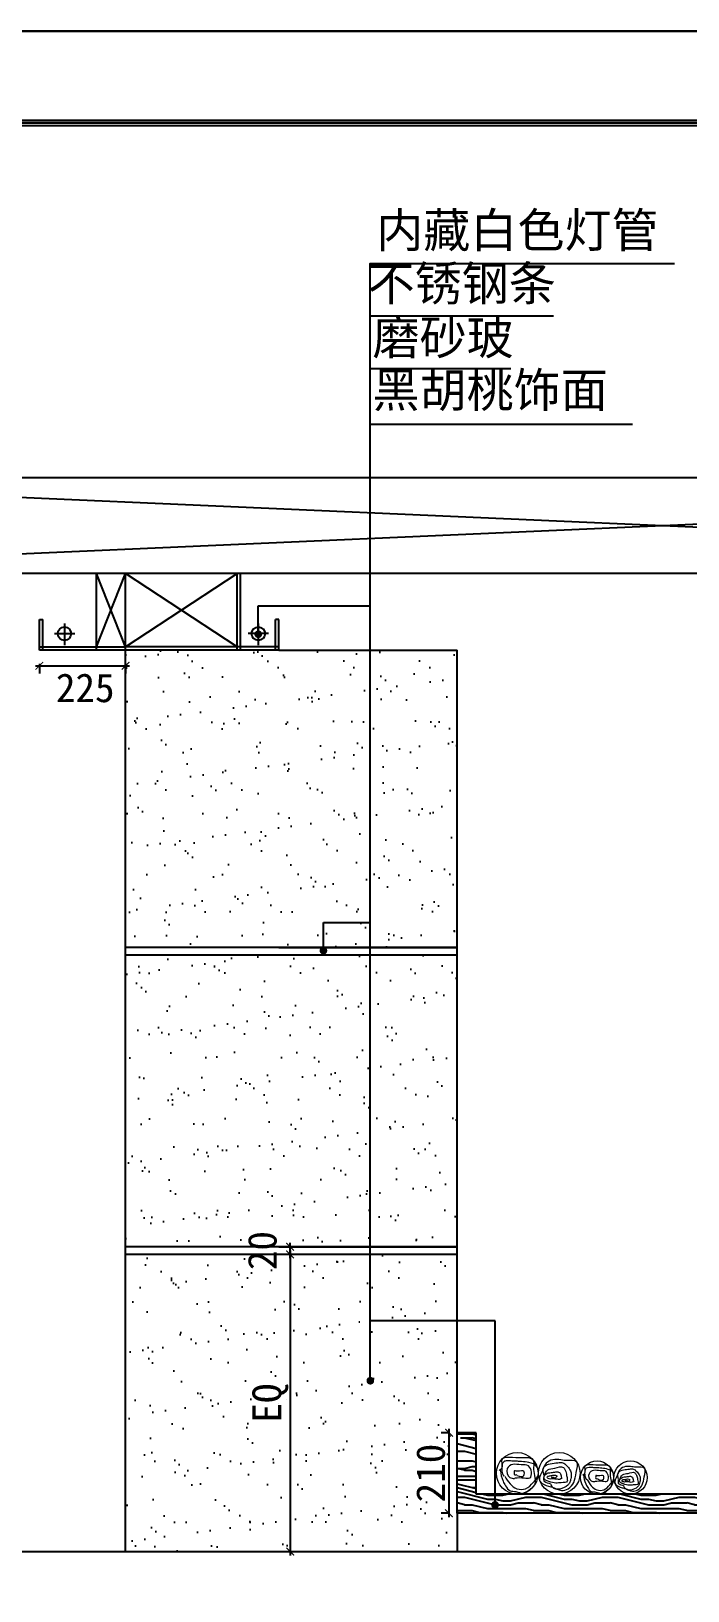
# Model space of a CAD drawing. Header units: millimetres. Extents: x 71641 to 191108, y -23091 to 29972.
# Drawn here: x 86896 to 88609, y -5205 to -1139 of the extents above; entities that cross this region are included whole.
import ezdxf

# ---------------------------------------------------------------- set-up
doc = ezdxf.new("R2010")
doc.units = ezdxf.units.MM
doc.layers.add('00', color=1, linetype='Continuous')
doc.layers.add('8', color=8, linetype='Continuous', lineweight=0)
doc.styles.add('30', font='SimSun.ttf', dxfattribs={"height": 75})
doc.dimstyles.new('30', dxfattribs={"dimscale": 0, "dimtxt": 90, "dimasz": 20, "dimexe": 20, "dimexo": 20, "dimgap": 10, "dimtad": 1, "dimdec": 0, "dimzin": 0, "dimdsep": 46, "dimtxsty": '30', "dimblk": 'ARCHTICK', "dimcen": 20, "dimdle": 10, "dimclrd": 8, "dimclre": 8, "dimclrt": 2, "dimadec": 0, "dimazin": 0, "dimtfac": 1, "dimtdec": 0, "dimtmove": 2, "dimatfit": 3, "dimldrblk": 'DOT', "dimfxl": 0, "dimtolj": 2, "dimtzin": 0, "dimlwd": -1, "dimarcsym": 0})

# ---------------------------------------------------------------- blocks, each defined once
blk = doc.blocks.new('rgregr')
at = {"layer": '8', "linetype": 'Continuous'}
for centre, radius in [((5142.6, 1802.8), 54.3), ((5252.1, 1802.8), 54.3), ((5350.8, 1791.9), 43.4), ((5438.4, 1791.9), 43.4)]:
    blk.add_circle(centre, radius, dxfattribs=at)
for points in [[(5098.1, 1811.9), (5105.6, 1782.2), (5112.1, 1770.3), (5124, 1757.3), (5139.2, 1755.2), (5157.5, 1750.6), (5172.4, 1757.4), (5179.5, 1763), (5189.3, 1775.1), (5188.4, 1796.8), (5186.2, 1817.8), (5184.5, 1837.2), (5156.5, 1843.2), (5120.8, 1843.8), (5103, 1839.9), (5102.2, 1816.3), (5095.4, 1810.3)], [(5110, 1795.7), (5141.9, 1762.7), (5164.6, 1762.7), (5184.6, 1778.9), (5196.4, 1795.3), (5194, 1820.1), (5173.2, 1830.8), (5153.8, 1833.5), (5143.5, 1834.1), (5132.7, 1834.6), (5116.5, 1835.1), (5107.3, 1833), (5102.9, 1824.3), (5102.9, 1808.1), (5104.6, 1801.1), (5107.8, 1795.2)], [(5208.4, 1809.7), (5201.8, 1782.2), (5224.6, 1769.2), (5234.9, 1766.5), (5258.1, 1758.4), (5275.4, 1762.7), (5290, 1778.9), (5296.5, 1804.9), (5297.6, 1832.4), (5270, 1836.2), (5251.6, 1838.4), (5230, 1836.8), (5215.4, 1825.4), (5209.5, 1813), (5208.4, 1810.8)], [(5136.5, 1790.8), (5160.8, 1790.8), (5175.4, 1790.8), (5172.1, 1822.2), (5152.7, 1824.9), (5131.1, 1826), (5116.5, 1815.1), (5123.5, 1791.9), (5135.4, 1789.2)], [(5141.9, 1797.3), (5160.2, 1797.3), (5160.2, 1808.1), (5142.9, 1808.1), (5134.8, 1808.1), (5134.8, 1806.5), (5134.8, 1799.5), (5142.9, 1799.5)], [(5212.7, 1794.1), (5222.4, 1811.9), (5240.3, 1816.2), (5263, 1817.8), (5266.2, 1814.1), (5267.9, 1810.8), (5271.6, 1796.8), (5273.3, 1787.1), (5273.3, 1782.2), (5257.6, 1778.4), (5243.5, 1777.3), (5225.1, 1781.6), (5212.2, 1790.9), (5219.7, 1802.2), (5227.8, 1804.3), (5240.8, 1806), (5250.5, 1806), (5256.5, 1798.9), (5257.6, 1793.5), (5258.7, 1790.3), (5256.5, 1788.1), (5244.6, 1787.6), (5233.8, 1788.1), (5221.3, 1791.4), (5221.3, 1794.1), (5224.6, 1795.7), (5232.7, 1797.3), (5238.1, 1797.9), (5245.7, 1796.2), (5240.8, 1789.8), (5233.8, 1790.3), (5232.2, 1793), (5236.5, 1793), (5239.7, 1791.4)], [(5315.2, 1799.2), (5321.2, 1775.5), (5326.4, 1765.9), (5335.9, 1755.6), (5348.1, 1753.8), (5362.7, 1750.2), (5374.7, 1755.7), (5380.3, 1760.1), (5388.2, 1769.8), (5387.4, 1787.1), (5385.7, 1804), (5384.4, 1819.5), (5361.9, 1824.3), (5333.3, 1824.7), (5319.1, 1821.6), (5318.5, 1802.7), (5313, 1797.9)], [(5324.7, 1786.3), (5350.2, 1759.9), (5368.4, 1759.9), (5384.4, 1772.9), (5393.8, 1786), (5392, 1805.8), (5375.3, 1814.4), (5359.7, 1816.5), (5351.5, 1816.9), (5342.9, 1817.4), (5329.9, 1817.8), (5322.5, 1816.1), (5319.1, 1809.2), (5319.1, 1796.2), (5320.4, 1790.6), (5323, 1785.8)], [(5345.9, 1782.4), (5365.4, 1782.4), (5377, 1782.4), (5374.4, 1807.4), (5358.9, 1809.6), (5341.6, 1810.5), (5329.9, 1801.8), (5335.5, 1783.2), (5345, 1781.1)], [(5352.9, 1787.6), (5367.6, 1787.6), (5367.6, 1796.2), (5353.8, 1796.2), (5347.3, 1796.2), (5347.3, 1794.9), (5347.3, 1789.3), (5353.8, 1789.3)], [(5403.4, 1797.5), (5398.2, 1775.5), (5416.4, 1765.1), (5424.6, 1762.9), (5443.2, 1756.4), (5457.1, 1759.9), (5468.7, 1772.9), (5473.9, 1793.6), (5474.8, 1815.6), (5452.7, 1818.7), (5438, 1820.4), (5420.7, 1819.1), (5409, 1810), (5404.3, 1800.1), (5403.4, 1798.4)], [(5409.6, 1785), (5417.4, 1799.2), (5431.7, 1802.7), (5449.8, 1804), (5452.4, 1801), (5453.7, 1798.4), (5456.8, 1787.1), (5458.1, 1779.3), (5458.1, 1775.5), (5445.5, 1772.4), (5434.3, 1771.6), (5419.6, 1775), (5409.2, 1782.5), (5415.2, 1791.4), (5421.7, 1793.2), (5432.1, 1794.5), (5439.9, 1794.5), (5444.6, 1788.9), (5445.5, 1784.5), (5446.4, 1781.9), (5444.6, 1780.2), (5435.1, 1779.8), (5426.5, 1780.2), (5416.5, 1782.8), (5416.5, 1785), (5419.1, 1786.3), (5425.6, 1787.6), (5429.9, 1788), (5436, 1786.7), (5432.1, 1781.5), (5426.5, 1781.9), (5425.2, 1784.1), (5428.6, 1784.1), (5431.2, 1782.8)]]:
    blk.add_spline(points, degree=3, dxfattribs=at)
at = {"layer": '8', "linetype": 'Continuous', "end_tangent": (0.20766, 0.978201)}
for points in [[(5212.7, 1796.8), (5212.2, 1819.2), (5228.9, 1827.6), (5248.4, 1830.3), (5261.9, 1830.3), (5270.6, 1823.8), (5280.3, 1811.9), (5283.5, 1801.6), (5282.4, 1788.7), (5279.7, 1779.5), (5274.3, 1771.9), (5235, 1766.5), (5230, 1774.1), (5214.3, 1780.6), (5212.7, 1794.1)], [(5406.9, 1787.1), (5406.5, 1805.1), (5419.9, 1811.8), (5435.4, 1813.9), (5446.2, 1813.9), (5453.2, 1808.7), (5461, 1799.2), (5463.6, 1791), (5462.7, 1780.6), (5460.5, 1773.3), (5456.2, 1767.2), (5424.7, 1762.9), (5420.7, 1769), (5408.2, 1774.2), (5406.9, 1785)]]:
    blk.add_spline(points, degree=3, dxfattribs=at)
blk = doc.blocks.new('_ARCHTICK')
at = {"color": 0, "linetype": 'ByBlock', "const_width": 0.15}
blk.add_lwpolyline([(-0.5, -0.5), (0.5, 0.5)], dxfattribs=at)
blk = doc.blocks.new('*D133')
at = {"color": 8, "lineweight": -2}
for p, q in [((87555.2, -4327.8), (87552.2, -4327.8)), ((87555.2, -5102.8), (87552.2, -5102.8))]:
    blk.add_line(p, q, dxfattribs=at)
at = {"color": 8}
blk.add_line((87572.2, -4317.8), (87572.2, -5112.8), dxfattribs=at)
at = {"layer": 'Defpoints', "color": 0}
for p in [(87575.2, -4327.8), (87572.2, -5102.8), (87575.2, -5102.8)]:
    blk.add_point(p, dxfattribs=at)
at = {"color": 8, "xscale": 20, "yscale": 20, "zscale": 20}
for p, rotation in [((87572.2, -4327.8), 90), ((87572.2, -5102.8), 270)]:
    blk.add_blockref('_ARCHTICK', p, dxfattribs=dict(at, rotation=rotation))
at = {"color": 2, "insert": (87520.6, -4715.3), "char_height": 75, "attachment_point": 5, "rotation": 90, "style": '30'}
blk.add_mtext('\\A2;EQ', dxfattribs=at)
blk = doc.blocks.new('_Dot')
at = {"color": 0, "linetype": 'ByBlock', "lineweight": -2}
blk.add_line((-0.5, 0), (-1, 0), dxfattribs=at)
at = {"color": 0, "linetype": 'ByBlock', "const_width": 0.5}
blk.add_lwpolyline([(-0.25, 0, 1), (0.25, 0, 1)], format="xyb", close=True, dxfattribs=at)
blk = doc.blocks.new('DOT')
at = {"color": 0, "linetype": 'ByBlock'}
blk.add_line((-0.5, 0), (-1, 0), dxfattribs=at)
at = {"color": 0, "linetype": 'ByBlock', "const_width": 0.5}
blk.add_lwpolyline([(-0.25, 0, 1), (0.25, 0, 1)], format="xyb", close=True, dxfattribs=at)
blk = doc.blocks.new('*D134')
at = {"color": 8, "lineweight": -2}
for p, q in [((87577.8, -4307.8), (87552.2, -4307.8)), ((87555.2, -4327.8), (87552.2, -4327.8))]:
    blk.add_line(p, q, dxfattribs=at)
at = {"color": 8}
blk.add_line((87572.2, -4337.8), (87572.2, -4297.8), dxfattribs=at)
at = {"layer": 'Defpoints', "color": 0}
for p in [(87572.2, -4307.8), (87597.8, -4307.8), (87575.2, -4327.8)]:
    blk.add_point(p, dxfattribs=at)
at = {"color": 8, "xscale": 20, "yscale": 20, "zscale": 20}
for p, rotation in [((87572.2, -4307.8), 90), ((87572.2, -4327.8), 270)]:
    blk.add_blockref('_ARCHTICK', p, dxfattribs=dict(at, rotation=rotation))
at = {"color": 2, "insert": (87499.7, -4317.8), "char_height": 75, "attachment_point": 5, "rotation": 90, "style": '30'}
blk.add_mtext('\\A2;20', dxfattribs=at)
blk = doc.blocks.new('*D140')
at = {"color": 8, "lineweight": -2}
for p, q in [((87987.7, -4792.8), (87966.4, -4792.8)), ((87987.7, -5002.8), (87966.4, -5002.8))]:
    blk.add_line(p, q, dxfattribs=at)
at = {"color": 8}
blk.add_line((87986.4, -4782.8), (87986.4, -5012.8), dxfattribs=at)
at = {"layer": 'Defpoints', "color": 0}
for p in [(88007.7, -4792.8), (87986.4, -5002.8), (88007.7, -5002.8)]:
    blk.add_point(p, dxfattribs=at)
at = {"color": 8, "xscale": 20, "yscale": 20, "zscale": 20}
for p, rotation in [((87986.4, -4792.8), 90), ((87986.4, -5002.8), 270)]:
    blk.add_blockref('_ARCHTICK', p, dxfattribs=dict(at, rotation=rotation))
at = {"color": 2, "insert": (87938.9, -4897.8), "char_height": 75, "attachment_point": 5, "rotation": 90, "style": '30'}
blk.add_mtext('\\A2;210', dxfattribs=at)
blk = doc.blocks.new('*D145')
at = {"color": 8}
blk.add_line((86907.7, -2793.3), (87152.7, -2793.3), dxfattribs=at)
at = {"color": 8, "lineweight": -2}
for p, q in [((86917.7, -2788.1), (86917.7, -2813.3)), ((87142.7, -2788.1), (87142.7, -2813.3))]:
    blk.add_line(p, q, dxfattribs=at)
at = {"layer": 'Defpoints', "color": 0}
for p in [(86917.7, -2768.1), (87142.7, -2768.1), (87142.7, -2793.3)]:
    blk.add_point(p, dxfattribs=at)
at = {"color": 8, "xscale": 20, "yscale": 20, "zscale": 20, "rotation": 180}
blk.add_blockref('_ARCHTICK', (86917.7, -2793.3), dxfattribs=at)
at = {"color": 8, "xscale": 20, "yscale": 20, "zscale": 20}
blk.add_blockref('_ARCHTICK', (87142.7, -2793.3), dxfattribs=at)
at = {"color": 2, "insert": (87037.4, -2851.1), "char_height": 75, "attachment_point": 5, "style": '30'}
blk.add_mtext('\\A2;225', dxfattribs=at)

msp = doc.modelspace()

# ---------------------------------------------------------------- hatches: boundary and pattern name
h = msp.add_hatch()
h.set_pattern_fill('AR-SAND', color=212, scale=2.5, style=0)
h.set_pattern_definition([(37.5, (-18013.31, 1959.21), (-4.00008, 122.35331), [0, -96.52, 0, -107.95, 0, -103.1875]), (7.5, (-18013.31, 1959.21), (112.38082, 179.20628), [0, -52.07, 0, -86.995, 0, -33.3375]), (327.5, (-18091.42, 1959.21), (197.74809, 0.3593), [0, -31.75, 0, -114.3, 0, -149.225]), (317.5, (-18091.42, 1959.21), (190.8891, 55.73233), [0, -15.875, 0, -74.93, 0, -85.725])])
h.paths.add_polyline_path([(88007.7, -3527.8), (88007.7, -2752.8), (87542.4, -2752.8), (87142.7, -2752.8), (87142.7, -3527.8)])
h.paths.add_polyline_path([(88007.7, -4307.8), (88007.7, -3547.8), (87142.7, -3547.8), (87142.7, -4307.8)])
h.paths.add_polyline_path([(87142.7, -4327.8), (87142.7, -5102.8), (88007.7, -5102.8), (88007.7, -4995.8), (88007.7, -4792.8), (88007.7, -4327.8)])
h.paths.add_polyline_path([(87443.5, -4384.5), (87443.5, -4251.1), (87556, -4251.1), (87556, -4384.5)], flags=9)
h.paths.add_polyline_path([(87460.2, -4784.1), (87460.2, -4646.6), (87581, -4646.6), (87581, -4784.1)], flags=24)
h = msp.add_hatch()
h.set_pattern_fill('PANEL', color=42, scale=200, style=0, pattern_type=2)
h.set_pattern_definition([(0, (-18013.31, 1959.21), (0, 200), [40, -60, 20, -80]), (0, (-17873.31, 1964.21), (0, 200), [40, -160]), (0, (-17893.31, 1974.21), (0, 200), [20, -180]), (0, (-18003.31, 1979.21), (0, 200), [10, -140, 10, -40]), (0, (-17933.31, 1989.21), (0, 200), [40, -60, 10, -90]), (0, (-17983.31, 1994.21), (0, 200), [30, -170]), (0, (-17933.31, 1999.21), (0, 200), [60, -140]), (0, (-17993.31, 2004.21), (0, 200), [40, -160]), (0, (-17913.31, 2009.21), (0, 200), [100, -100]), (0, (-17973.31, 2019.21), (0, 200), [20, -60, 40, -80]), (0, (-17833.31, 2024.21), (0, 200), [40, -160]), (0, (-17873.31, 2029.21), (0, 200), [20, -180]), (0, (-17913.31, 2034.21), (0, 200), [20, -180]), (0, (-18013.31, 2039.21), (0, 200), [40, -160]), (0, (-17913.31, 2044.21), (0, 200), [40, -160]), (0, (-17913.31, 2054.21), (0, 200), [40, -40, 40, -80]), (0, (-17953.31, 2064.21), (0, 200), [20, -100, 40, -40]), (0, (-17913.31, 2069.21), (0, 200), [60, -140]), (0, (-17913.31, 2079.21), (0, 200), [40, -160]), (0, (-17993.31, 2084.21), (0, 200), [60, -80, 20, -40]), (0, (-17993.31, 2094.21), (0, 200), [100, -100]), (0, (-17873.31, 2099.21), (0, 200), [20, -180]), (0, (-17933.31, 2104.21), (0, 200), [40, -160]), (0, (-17973.31, 2109.21), (0, 200), [20, -80, 20, -80]), (0, (-17993.31, 2114.21), (0, 200), [20, -60, 40, -80]), (0, (-17953.31, 2119.21), (0, 200), [20, -100, 20, -60]), (0, (-17913.31, 2124.21), (0, 200), [60, -140]), (0, (-17993.31, 2134.21), (0, 200), [40, -160]), (0, (-17893.31, 2139.21), (0, 200), [20, -180]), (0, (-17853.31, 2144.21), (0, 200), [20, -180]), (14.036243, (-17873.313, 1974.21), (200, -7e-09), [20.6, -804.0211]), (14.036243, (-17853.313, 2019.21), (200, -7e-09), [20.6, -804.0211]), (14.036243, (-17873.313, 2139.21), (200, -7e-09), [20.6, -804.0211]), (14.036243, (-17933.313, 2064.21), (200, -7e-09), [20.6, -804.0211]), (14.036243, (-17893.313, 2094.21), (200, -7e-09), [20.6, -804.0211]), (14.036243, (-17873.313, 2079.21), (200, -7e-09), [20.6, -804.0211]), (14.036243, (-17973.313, 2114.21), (200, -7e-09), [20.6, -804.0211]), (14.036243, (-17893.313, 2104.21), (200, -7e-09), [20.6, -804.0211]), (14.036243, (-17853.313, 2029.21), (200, -7e-09), [41.2, -783.4211]), (14.036243, (-17873.313, 2044.21), (200, -7e-09), [41.2, -783.4211]), (14.036243, (-17873.313, 2054.21), (200, -7e-09), [41.2, -783.4211]), (165.963757, (-17933.313, 1989.21), (-200, -7e-09), [20.6, -41.2, 20.6, -742.2211]), (165.963757, (-17973.313, 2019.21), (-200, -7e-09), [20.6, -804.0211]), (165.963757, (-17973.313, 2109.21), (-200, -7e-09), [41.2, -783.4211]), (194.036243, (-17873.313, 1964.21), (-200, 7e-09), [20.6, -804.0211]), (345.963757, (-17833.313, 1964.21), (200, 7e-09), [20.6, -804.0211]), (345.963757, (-17893.313, 2034.21), (200, 7e-09), [20.6, -804.0211]), (345.963757, (-17853.313, 2069.21), (200, 7e-09), [20.6, -804.0211]), (345.963757, (-17933.313, 2084.21), (200, 7e-09), [20.6, -804.0211]), (345.963757, (-17953.313, 2109.21), (200, 7e-09), [20.6, -804.0211]), (345.963757, (-17933.313, 2119.21), (200, 7e-09), [20.6, -804.0211]), (345.963757, (-17933.313, 2084.21), (200, 7e-09), [20.6, -804.0211]), (345.963757, (-17873.313, 2114.21), (200, 7e-09), [82.4, -742.2211]), (345.963757, (-17993.313, 1979.21), (200, 7e-09), [82.4, -742.2211]), (345.963757, (-17973.313, 1994.21), (200, 7e-09), [82.4, -742.2211]), (345.963757, (-17953.313, 2004.21), (200, 7e-09), [20.6, -41.2, 41.2, -721.6211]), (345.963757, (-17953.313, 2019.21), (200, 7e-09), [41.2, -41.2, 41.2, -701.0211]), (345.963757, (-17973.313, 2039.21), (200, 7e-09), [82.4, -742.2211]), (345.963757, (-17993.313, 2054.21), (200, 7e-09), [82.4, -742.2211]), (345.963757, (-17993.313, 2064.21), (200, 7e-09), [82.4, -742.2211]), (345.963757, (-17853.313, 2124.21), (200, 7e-09), [20.6, -804.0211]), (345.96377, (-17833.313, 2144.21), (200, 3.8e-05), [41.2, -783.4211]), (345.96377, (-17953.313, 2134.21), (200, 3.8e-05), [41.2, -783.4211]), (345.96376, (-17973.313, 1959.21), (200, 3e-06), [82.4, -742.2211]), (345.96376, (-17853.313, 2099.21), (200, 3e-06), [61.8, -762.8211]), (345.96376, (-17833.313, 2084.21), (200, 3e-06), [123.6, -701.0211])])
h.paths.add_polyline_path([(89207.7, -5002.8), (89207.7, -5102.8), (89257.7, -5102.8), (89257.7, -5002.8), (89257.7, -4952.8), (88057.7, -4952.8), (88057.7, -4792.8), (88007.7, -4792.8), (88007.7, -5002.8)])

# ---------------------------------------------------------------- linework, layer by layer
at = {"color": 3, "lineweight": -2}
msp.add_line((95301.8, -1371.3), (83820.3, -1371.3), dxfattribs=at)
for p, q in [((91372.7, -2302.8), (85542.7, -2302.8)), ((87142.7, -5102.8), (85542.7, -5102.8)), ((91372.7, -5102.8), (87142.7, -5102.8))]:
    msp.add_line(p, q)
at = {"color": 8}
for p, q in [((85692.7, -2552.8), (91372.7, -2302.8)), ((91372.7, -2552.8), (85692.7, -2302.8)), ((87433.4, -2743.8), (87142.7, -2552.8)), ((87142.7, -2743.8), (87433.4, -2552.8))]:
    msp.add_line(p, q, dxfattribs=at)
at = {"color": 3}
for p, q in [((91372.7, -2552.8), (85692.7, -2552.8)), ((87066.9, -2752.8), (87066.9, -2552.8)), ((87442.4, -2752.8), (87442.4, -2552.8)), ((86917.7, -2752.8), (86917.7, -2672.8)), ((86917.7, -2752.8), (86917.7, -2672.8)), ((86917.7, -2672.8), (86926.7, -2672.8)), ((87542.4, -2672.8), (87533.4, -2672.8)), ((87542.4, -2752.8), (87542.4, -2672.8)), ((87142.7, -2752.8), (86917.7, -2752.8)), ((87542.4, -2752.8), (87142.7, -2752.8)), ((88007.7, -5002.8), (88007.7, -4792.8)), ((88057.7, -4792.8), (88007.7, -4792.8)), ((88057.7, -4952.8), (88057.7, -4792.8)), ((89257.7, -4952.8), (88057.7, -4952.8)), ((89207.7, -5002.8), (88007.7, -5002.8))]:
    msp.add_line(p, q, dxfattribs=at)
at = {"color": 11}
for p, q in [((87142.7, -2743.8), (87066.9, -2552.8)), ((87066.9, -2743.8), (87142.7, -2552.8)), ((87433.4, -2752.8), (87433.4, -2552.8)), ((86926.7, -2752.8), (86926.7, -2672.8)), ((87533.4, -2752.8), (87533.4, -2672.8)), ((86917.7, -2743.8), (87142.7, -2743.8)), ((87542.4, -2743.8), (87142.7, -2743.8))]:
    msp.add_line(p, q, dxfattribs=at)
at = {"color": 0}
msp.add_line((87142.7, -5102.8), (87142.7, -2552.8), dxfattribs=at)
at = {"color": 4}
for p, q in [((86983.2, -2682.8), (86983.2, -2739.1)), ((87488.9, -2682.8), (87488.9, -2739.1)), ((86957, -2708.8), (87009.9, -2708.8)), ((87515.2, -2708.8), (87462.3, -2708.8)), ((87542.4, -2752.8), (88007.7, -2752.8)), ((88007.7, -4792.8), (88007.7, -2752.8)), ((88007.7, -3527.8), (87142.7, -3527.8)), ((87542.4, -3527.8), (88007.7, -3527.8)), ((88007.7, -3547.8), (87142.7, -3547.8)), ((88007.7, -4307.8), (87142.7, -4307.8)), ((87542.4, -4307.8), (88007.7, -4307.8)), ((88007.7, -4327.8), (87142.7, -4327.8)), ((88007.7, -4995.8), (88007.7, -5102.8))]:
    msp.add_line(p, q, dxfattribs=at)
at = {"color": 3, "lineweight": -2}
for points in [[(83820.3, -1371.3), (95301.8, -1371.3), (95301.8, -9390.9), (83820.3, -9390.9)], [(83826.8, -1377.8), (95295.3, -1377.8), (95295.3, -9384.4), (83826.8, -9384.4)], [(83833.3, -1384.3), (95288.8, -1384.3), (95288.8, -9377.9), (83833.3, -9377.9)]]:
    msp.add_lwpolyline(points, close=True, dxfattribs=at)
at = {"color": 8}
for points in [[(87781.2, -1889.3), (87781.2, -1744), (88574.7, -1744)], [(87781.2, -2026.3), (87781.2, -1881.1), (88259.3, -1881.1)], [(87781.2, -2163.4), (87781.2, -2018.1), (88147.5, -2018.1)]]:
    msp.add_lwpolyline(points, dxfattribs=at)
at = {"color": 4}
for centre in [(86983.2, -2709.4), (87489, -2709.4)]:
    msp.add_circle(centre, 17.5, dxfattribs=at)
at = {"layer": '00', "color": 8, "lineweight": -2}
for points in [[(71641.1, 13002.6), (91552.2, 13002.6), (91552.2, -1138.7), (71641.1, -1138.7)], [(83587.7, -1138.7), (95534.4, -1138.7), (95534.4, -9623.5), (83587.7, -9623.5)]]:
    msp.add_lwpolyline(points, close=True, dxfattribs=at)

# ---------------------------------------------------------------- block references
msp.add_blockref('rgregr', (83021.8, -6701.3))

# ---------------------------------------------------------------- texts
at = {"color": 2, "char_height": 90, "attachment_point": 1, "style": '30'}
for s, insert in [('内藏白色灯管', (87796.6, -1612.4)), ('不锈钢条', (87774.1, -1751.2)), ('磨砂玻', (87786.8, -1891.9)), ('黑胡桃饰面', (87786.8, -2029))]:
    msp.add_mtext(s, dxfattribs=dict(at, insert=insert))

# ---------------------------------------------------------------- dimensions: what is measured, and where the dimension line sits
at = {"color": 3}
dim = msp.add_linear_dim(base=(87142.7, -2793.3), p1=(86917.7, -2768.1), p2=(87142.7, -2768.1), angle=0, dimstyle='30', override={"dimscale": 1, "dimtxt": 75, "dimldrblk": 'DOT'}, dxfattribs=at)
dim.commit()
dim.dimension.update_dxf_attribs({"geometry": '*D145', "text_midpoint": (87037.4, -2851.1), "dimtype": 161})
dim = msp.add_linear_dim(base=(87572.2, -4307.8), p1=(87575.2, -4327.8), p2=(87597.8, -4307.8), angle=90, dimstyle='30', override={"dimscale": 1, "dimtxt": 75, "dimldrblk": 'DOT'}, dxfattribs=at)
dim.commit()
dim.dimension.update_dxf_attribs({"geometry": '*D134', "text_midpoint": (87499.7, -4317.8)})
dim = msp.add_aligned_dim(p1=(87575.2, -4327.8), p2=(87575.2, -5102.8), distance=-2.9, text='EQ', dimstyle='30', override={"dimscale": 1, "dimtxt": 75, "dimldrblk": 'DOT'}, dxfattribs=at)
dim.commit()
dim.dimension.update_dxf_attribs({"geometry": '*D133', "text_midpoint": (87520.6, -4715.3)})
dim = msp.add_aligned_dim(p1=(88007.7, -4792.8), p2=(88007.7, -5002.8), distance=-21.2, dimstyle='30', override={"dimscale": 1, "dimtxt": 75, "dimldrblk": 'DOT'}, dxfattribs=at)
dim.commit()
dim.dimension.update_dxf_attribs({"geometry": '*D140', "text_midpoint": (87938.9, -4897.8)})

# ---------------------------------------------------------------- leaders
for points in [[(87781.2, -4657.1), (87781.2, -2163.4), (88465, -2163.4)], [(87488.9, -2711), (87488.9, -2636.6), (87781.2, -2636.6)], [(87658.8, -3535.8), (87658.8, -3462.7), (87781.2, -3462.7)], [(88106.7, -4980.8), (88106.7, -4500.8), (87781.2, -4500.8)]]:
    msp.add_leader(points, dimstyle='30', override={"dimscale": 1, "dimtxt": 75, "dimtad": 0, "dimldrblk": 'DOT'}, dxfattribs=at)

doc.saveas('drawing.dxf')
